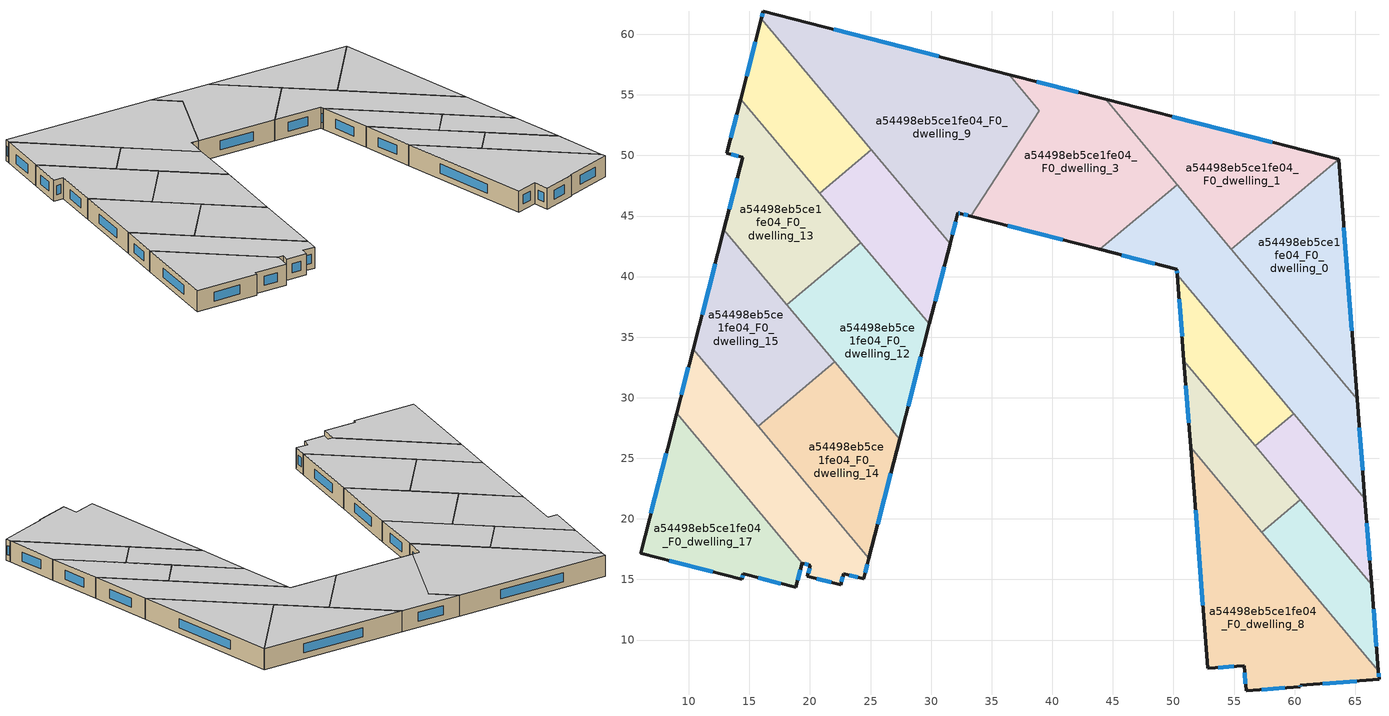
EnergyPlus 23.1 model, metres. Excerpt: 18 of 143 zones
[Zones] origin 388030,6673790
a54498eb5ce1fe04_F0_dwelling_0
 floor ground (EU_floor_Construction): 63.64,49.67 65.17,29.88 54.79,42.25 z0
 wall outside (EU_wall_Construction): 65.17,29.88 63.64,49.67 z0:3
 wall to a54498eb5ce1fe04_F0_dwelling_2 (EU_wall_Construction): 54.79,42.25 65.17,29.88 z0:3
 wall to a54498eb5ce1fe04_F0_dwelling_1 (EU_wall_Construction): 63.63,49.67 54.79,42.25 z0:3
 window (EU_Window_Construction): 64.73,35.53 64.07,44.02 z0.86:2.14
 ceiling to a54498eb5ce1fe04_F1_dwelling_0 (EU_floor_Construction): 65.17,29.88 63.64,49.67 54.79,42.25 z3
a54498eb5ce1fe04_F0_dwelling_1
 floor ground (EU_floor_Construction): 63.63,49.67 54.79,42.25 44.41,54.63 z0
 wall outside (EU_wall_Construction): 63.63,49.67 44.41,54.63 z0:3
 wall to a54498eb5ce1fe04_F0_dwelling_3 (EU_wall_Construction): 44.41,54.63 50.3,47.6 z0:3
 wall to a54498eb5ce1fe04_F0_dwelling_2 (EU_wall_Construction): 50.3,47.6 54.79,42.25 z0:3
 window (EU_Window_Construction): 58.14,51.09 49.9,53.21 z0.86:2.14
 ceiling to a54498eb5ce1fe04_F1_dwelling_1 (EU_floor_Construction): 63.63,49.67 44.41,54.63 54.79,42.25 z3
a54498eb5ce1fe04_F0_dwelling_10
 floor ground (EU_floor_Construction): 25.05,50.47 31.56,42.71 29.85,36.09 20.79,46.89 z0
 wall outside (EU_wall_Construction): 29.85,36.09 31.56,42.71 z0:3
 wall to a54498eb5ce1fe04_F0_dwelling_11 (EU_wall_Construction): 25.05,50.47 20.79,46.89 z0:3
 wall to a54498eb5ce1fe04_F0_dwelling_12 (EU_wall_Construction): 24.21,42.81 29.85,36.09 z0:3
 wall to a54498eb5ce1fe04_F0_dwelling_9 (EU_wall_Construction): 31.56,42.71 25.05,50.47 z0:3
 wall to a54498eb5ce1fe04_F0_dwelling_13 (EU_wall_Construction): 20.79,46.89 24.21,42.81 z0:3
 window (EU_Window_Construction): 30.34,37.98 31.07,40.82 z0.86:2.14
 ceiling to a54498eb5ce1fe04_F1_dwelling_10 (EU_floor_Construction): 29.85,36.09 31.56,42.71 25.05,50.47 20.79,46.89 z3
a54498eb5ce1fe04_F0_dwelling_11
 floor ground (EU_floor_Construction): 15.98,61.27 25.05,50.47 20.79,46.89 14.28,54.65 z0
 wall outside (EU_wall_Construction): 15.98,61.27 14.28,54.65 z0:3
 wall to a54498eb5ce1fe04_F0_dwelling_13 (EU_wall_Construction): 14.28,54.65 20.79,46.89 z0:3
 wall to a54498eb5ce1fe04_F0_dwelling_9 (EU_wall_Construction): 25.05,50.47 15.98,61.27 z0:3
 window (EU_Window_Construction): 15.5,59.38 14.77,56.54 z0.86:2.14
 ceiling to a54498eb5ce1fe04_F1_dwelling_11 (EU_floor_Construction): 25.05,50.47 15.98,61.27 14.28,54.65 20.79,46.89 z3
a54498eb5ce1fe04_F0_dwelling_12
 floor ground (EU_floor_Construction): 24.21,42.81 29.85,36.09 27.4,26.58 18.09,37.67 z0
 wall outside (EU_wall_Construction): 27.4,26.58 29.85,36.09 z0:3
 wall to a54498eb5ce1fe04_F0_dwelling_13 (EU_wall_Construction): 24.21,42.81 18.09,37.67 z0:3
 wall to a54498eb5ce1fe04_F0_dwelling_14 (EU_wall_Construction): 22.05,32.96 27.4,26.58 z0:3
 wall to a54498eb5ce1fe04_F0_dwelling_15 (EU_wall_Construction): 18.09,37.67 22.05,32.96 z0:3
 window (EU_Window_Construction): 28.1,29.29 29.15,33.37 z0.86:2.14
 ceiling to a54498eb5ce1fe04_F1_dwelling_12 (EU_floor_Construction): 27.4,26.58 29.85,36.09 24.21,42.81 18.09,37.67 z3
a54498eb5ce1fe04_F0_dwelling_13
 floor ground (EU_floor_Construction): 14.28,54.65 24.21,42.81 18.09,37.67 12.9,43.86 14.44,49.84 13.12,50.18 z0
 wall outside (EU_wall_Construction): 14.28,54.65 13.12,50.18 14.44,49.84 12.9,43.86 z0:3
 wall to a54498eb5ce1fe04_F0_dwelling_15 (EU_wall_Construction): 12.9,43.86 18.09,37.67 z0:3
 window (EU_Window_Construction): 14,48.13 13.34,45.57 / 13.5,50.08 14.07,49.94 / 13.95,53.37 13.45,51.46 z0.86:2.14
 ceiling to a54498eb5ce1fe04_F1_dwelling_13 (EU_floor_Construction): 24.21,42.81 14.28,54.65 13.12,50.18 14.44,49.84 12.9,43.86 18.09,37.67 z3
a54498eb5ce1fe04_F0_dwelling_14
 floor ground (EU_floor_Construction): 22.05,32.96 27.4,26.58 24.86,16.74 15.72,27.64 z0
 wall outside (EU_wall_Construction): 24.86,16.74 27.4,26.58 z0:3
 wall to a54498eb5ce1fe04_F0_dwelling_15 (EU_wall_Construction): 22.05,32.96 15.72,27.64 z0:3
 wall to a54498eb5ce1fe04_F0_dwelling_16 (EU_wall_Construction): 15.72,27.64 24.86,16.74 z0:3
 window (EU_Window_Construction): 25.59,19.55 26.68,23.77 z0.86:2.14
 ceiling to a54498eb5ce1fe04_F1_dwelling_14 (EU_floor_Construction): 24.86,16.74 27.4,26.58 22.05,32.96 15.72,27.64 z3
a54498eb5ce1fe04_F0_dwelling_15
 floor ground (EU_floor_Construction): 12.9,43.86 22.05,32.96 15.72,27.64 10.36,34.02 z0
 wall outside (EU_wall_Construction): 12.9,43.86 10.36,34.02 z0:3
 wall to a54498eb5ce1fe04_F0_dwelling_16 (EU_wall_Construction): 10.36,34.02 15.72,27.64 z0:3
 window (EU_Window_Construction): 12.18,41.05 11.09,36.83 z0.86:2.14
 ceiling to a54498eb5ce1fe04_F1_dwelling_15 (EU_floor_Construction): 22.05,32.96 12.9,43.86 10.36,34.02 15.72,27.64 z3
a54498eb5ce1fe04_F0_dwelling_16
 floor ground (EU_floor_Construction): 10.36,34.02 24.86,16.74 24.43,15.05 22.77,15.48 22.53,14.55 19.79,15.26 20.03,16.19 19.38,16.35 9,28.73 z0
 wall outside (EU_wall_Construction): 19.38,16.35 20.03,16.19 19.79,15.26 22.53,14.55 22.77,15.48 24.43,15.05 24.86,16.74 / 10.36,34.02 9,28.73 z0:3
 wall to a54498eb5ce1fe04_F0_dwelling_17 (EU_wall_Construction): 9,28.73 19.38,16.35 z0:3
 window (EU_Window_Construction): 19.96,15.92 19.86,15.52 / 19.57,16.31 19.85,16.23 / 9.97,32.51 9.39,30.24 / 24.55,15.54 24.74,16.26 / 23.25,15.36 23.96,15.18 / 22.6,14.82 22.7,15.21 / 20.58,15.06 21.75,14.75 z0.86:2.14
 ceiling to a54498eb5ce1fe04_F1_dwelling_16 (EU_floor_Construction): 24.43,15.05 24.86,16.74 10.36,34.02 9,28.73 19.38,16.35 20.03,16.19 19.79,15.26 22.53,14.55 22.77,15.48 z3
a54498eb5ce1fe04_F0_dwelling_17
 floor ground (EU_floor_Construction): 9,28.73 19.38,16.35 19.35,16.36 18.84,14.35 14.48,15.47 14.37,15.04 6.01,17.15 z0
 wall outside (EU_wall_Construction): 9,28.73 6.01,17.15 14.37,15.04 14.48,15.47 18.84,14.35 19.35,16.36 19.38,16.35 z0:3
 window (EU_Window_Construction): 14.4,15.16 14.45,15.35 / 8.4,16.54 11.98,15.64 / 8.15,25.42 6.87,20.46 / 18.98,14.92 19.21,15.79 / 15.72,15.15 17.59,14.67 z0.86:2.14
 ceiling to a54498eb5ce1fe04_F1_dwelling_17 (EU_floor_Construction): 18.84,14.35 19.35,16.36 19.38,16.35 9,28.73 6.01,17.15 14.37,15.04 14.48,15.47 z3
a54498eb5ce1fe04_F0_dwelling_2
 floor ground (EU_floor_Construction): 50.3,47.6 65.17,29.88 65.81,21.68 50.32,40.15 50.28,40.6 43.91,42.24 z0
 wall outside (EU_wall_Construction): 43.91,42.24 50.28,40.6 50.32,40.15 / 65.81,21.68 65.17,29.88 z0:3
 wall to a54498eb5ce1fe04_F0_dwelling_3 (EU_wall_Construction): 50.3,47.6 43.91,42.24 z0:3
 wall to a54498eb5ce1fe04_F0_dwelling_5 (EU_wall_Construction): 50.32,40.15 59.93,28.69 z0:3
 wall to a54498eb5ce1fe04_F0_dwelling_4 (EU_wall_Construction): 59.93,28.69 65.81,21.68 z0:3
 window (EU_Window_Construction): 50.29,40.47 50.3,40.28 / 45.73,41.77 48.46,41.07 / 65.63,24.02 65.35,27.54 z0.86:2.14
 ceiling to a54498eb5ce1fe04_F1_dwelling_2 (EU_floor_Construction): 65.81,21.68 65.17,29.88 50.3,47.6 43.91,42.24 50.28,40.6 50.32,40.15 z3
a54498eb5ce1fe04_F0_dwelling_3
 floor ground (EU_floor_Construction): 44.41,54.63 50.3,47.6 43.91,42.24 33.27,44.99 38.94,53.71 36.44,56.68 z0
 wall outside (EU_wall_Construction): 33.27,44.99 43.91,42.24 / 44.41,54.63 36.44,56.68 z0:3
 wall to a54498eb5ce1fe04_F0_dwelling_9 (EU_wall_Construction): 36.44,56.68 38.94,53.71 33.27,44.99 z0:3
 window (EU_Window_Construction): 36.31,44.2 40.87,43.03 / 42.13,55.21 38.72,56.09 z0.86:2.14
 ceiling to a54498eb5ce1fe04_F1_dwelling_3 (EU_floor_Construction): 50.3,47.6 44.41,54.63 36.44,56.68 38.94,53.71 33.27,44.99 43.91,42.24 z3
a54498eb5ce1fe04_F0_dwelling_4
 floor ground (EU_floor_Construction): 59.93,28.69 65.81,21.68 66.36,14.57 56.75,26.03 z0
 wall outside (EU_wall_Construction): 66.36,14.57 65.81,21.68 z0:3
 wall to a54498eb5ce1fe04_F0_dwelling_5 (EU_wall_Construction): 59.93,28.69 56.75,26.03 z0:3
 wall to a54498eb5ce1fe04_F0_dwelling_6 (EU_wall_Construction): 60.48,21.58 66.36,14.57 z0:3
 wall to a54498eb5ce1fe04_F0_dwelling_7 (EU_wall_Construction): 56.75,26.03 60.48,21.58 z0:3
 window (EU_Window_Construction): 66.2,16.6 65.97,19.65 z0.86:2.14
 ceiling to a54498eb5ce1fe04_F1_dwelling_4 (EU_floor_Construction): 66.36,14.57 65.81,21.68 59.93,28.69 56.75,26.03 z3
a54498eb5ce1fe04_F0_dwelling_5
 floor ground (EU_floor_Construction): 50.32,40.15 59.93,28.69 56.75,26.03 50.87,33.04 z0
 wall outside (EU_wall_Construction): 50.32,40.15 50.87,33.04 z0:3
 wall to a54498eb5ce1fe04_F0_dwelling_7 (EU_wall_Construction): 50.87,33.04 56.75,26.03 z0:3
 window (EU_Window_Construction): 50.47,38.11 50.71,35.07 z0.86:2.14
 ceiling to a54498eb5ce1fe04_F1_dwelling_5 (EU_floor_Construction): 59.93,28.69 50.32,40.15 50.87,33.04 56.75,26.03 z3
a54498eb5ce1fe04_F0_dwelling_6
 floor ground (EU_floor_Construction): 60.48,21.58 66.36,14.57 66.91,7.46 57.3,18.91 z0
 wall outside (EU_wall_Construction): 66.91,7.46 66.36,14.57 z0:3
 wall to a54498eb5ce1fe04_F0_dwelling_7 (EU_wall_Construction): 60.48,21.58 57.3,18.91 z0:3
 wall to a54498eb5ce1fe04_F0_dwelling_8 (EU_wall_Construction): 57.3,18.91 66.91,7.46 z0:3
 window (EU_Window_Construction): 66.76,9.49 66.52,12.54 z0.86:2.14
 ceiling to a54498eb5ce1fe04_F1_dwelling_6 (EU_floor_Construction): 66.91,7.46 66.36,14.57 60.48,21.58 57.3,18.91 z3
a54498eb5ce1fe04_F0_dwelling_7
 floor ground (EU_floor_Construction): 50.87,33.04 60.48,21.58 57.3,18.91 51.42,25.92 z0
 wall outside (EU_wall_Construction): 50.87,33.04 51.42,25.92 z0:3
 wall to a54498eb5ce1fe04_F0_dwelling_8 (EU_wall_Construction): 51.42,25.92 57.3,18.91 z0:3
 window (EU_Window_Construction): 51.03,31 51.26,27.96 z0.86:2.14
 ceiling to a54498eb5ce1fe04_F1_dwelling_7 (EU_floor_Construction): 60.48,21.58 50.87,33.04 51.42,25.92 57.3,18.91 z3
a54498eb5ce1fe04_F0_dwelling_8
 floor ground (EU_floor_Construction): 51.42,25.92 66.91,7.46 66.97,6.76 60.47,6.25 60.48,6.16 55.99,5.81 55.83,7.9 52.84,7.67 z0
 wall outside (EU_wall_Construction): 51.42,25.92 52.84,7.67 55.83,7.9 55.99,5.81 60.48,6.16 60.47,6.25 66.97,6.76 66.91,7.46 z0:3
 window (EU_Window_Construction): 60.47,6.18 60.47,6.23 / 57.27,5.91 59.2,6.06 / 55.88,7.3 55.95,6.4 / 53.69,7.73 54.98,7.83 / 51.83,20.71 52.43,12.88 / 66.95,6.96 66.93,7.26 / 62.33,6.4 65.11,6.62 z0.86:2.14
 ceiling to a54498eb5ce1fe04_F1_dwelling_8 (EU_floor_Construction): 66.97,6.76 66.91,7.46 51.42,25.92 52.84,7.67 55.83,7.9 55.99,5.81 60.48,6.16 60.47,6.25 z3
a54498eb5ce1fe04_F0_dwelling_9
 floor ground (EU_floor_Construction): 36.44,56.68 38.94,53.71 33.27,44.99 32.45,45.2 32.22,45.26 31.56,42.71 15.98,61.27 16.15,61.91 z0
 wall outside (EU_wall_Construction): 36.44,56.68 16.15,61.91 15.98,61.27 / 31.56,42.71 32.22,45.26 32.45,45.2 33.27,44.99 z0:3
 window (EU_Window_Construction): 16.1,61.73 16.03,61.45 / 30.65,58.17 21.95,60.42 / 32.68,45.14 33.03,45.05 / 32.28,45.24 32.38,45.21 / 31.75,43.44 32.03,44.53 z0.86:2.14
 ceiling to a54498eb5ce1fe04_F1_dwelling_9 (EU_floor_Construction): 33.27,44.99 38.94,53.71 36.44,56.68 16.15,61.91 15.98,61.27 31.56,42.71 32.22,45.26 32.45,45.2 z3
[Building]
EU S2 Campaign: North Axis=0; Terrain=City; Solar Distribution=FullExterior
[Site:Location]
Helsinki-Vantaa.AP: Latitude=60.317; Longitude=24.963; Time Zone=2; Elevation=54.6
[SizingPeriod:WeatherFileDays]
AnnualSizingPeriod: Begin Month=1; Begin Day of Month=1; End Month=12; End Day of Month=31; Day of Week for Start Day=Monday; Use Weather File Daylight Saving Period=No; Use Weather File Rain and Snow Indicators=No
[MATERIAL]
EU_InternalMass_Material: Roughness=MediumRough; Thickness=0.1; Conductivity=1; Density=1800; Specific Heat=900; Thermal Absorptance=0.9; Solar Absorptance=0.7; Visible Absorptance=0.7
[MATERIAL:NOMASS] Roughness=MediumRough; Thermal Absorptance=0.9; Solar Absorptance=0.7; Visible Absorptance=0.7
Name | Thermal Resistance
EU_wall_NoMass | 5.91765
EU_floor_NoMass | 6.2875
[WINDOWMATERIAL:SIMPLEGLAZINGSYSTEM]
EU_Window_SimpleGlazing: UFactor=0.994035; Solar Heat Gain Coefficient=0.7; Visible Transmittance=0.7
[CONSTRUCTION]
EU_wall_Construction: EU_wall_NoMass
EU_floor_Construction: EU_floor_NoMass
EU_Window_Construction: EU_Window_SimpleGlazing
EU_InternalMass_Construction: EU_InternalMass_Material
[ZONE] Type=1; Multiplier=1; Ceiling Height=autocalculate; Floor Area=autocalculate; Part of Total Floor Area=Yes
Name | Volume
a54498eb5ce1fe04_F0_dwelling_0 | 279.578
a54498eb5ce1fe04_F0_dwelling_1 | 279.603
a54498eb5ce1fe04_F0_dwelling_10 | 202.146
a54498eb5ce1fe04_F0_dwelling_11 | 202.17
a54498eb5ce1fe04_F0_dwelling_12 | 278.905
a54498eb5ce1fe04_F0_dwelling_13 | 278.92
a54498eb5ce1fe04_F0_dwelling_14 | 279.612
a54498eb5ce1fe04_F0_dwelling_15 | 279.588
a54498eb5ce1fe04_F0_dwelling_16 | 280.104
a54498eb5ce1fe04_F0_dwelling_17 | 279.144
a54498eb5ce1fe04_F0_dwelling_2 | 406.189
a54498eb5ce1fe04_F0_dwelling_3 | 406.204
a54498eb5ce1fe04_F0_dwelling_4 | 149.959
a54498eb5ce1fe04_F0_dwelling_5 | 149.954
a54498eb5ce1fe04_F0_dwelling_6 | 149.918
a54498eb5ce1fe04_F0_dwelling_7 | 149.922
a54498eb5ce1fe04_F0_dwelling_8 | 425.177
a54498eb5ce1fe04_F0_dwelling_9 | 555.894
[INTERNALMASS] Construction=EU_InternalMass_Construction
Name | Zone or ZoneList | Surface Area
a54498eb5ce1fe04_F0_dwelling_0_EU_InternalMass | a54498eb5ce1fe04_F0_dwelling_0 | 93.2019
a54498eb5ce1fe04_F0_dwelling_1_EU_InternalMass | a54498eb5ce1fe04_F0_dwelling_1 | 93.2014
a54498eb5ce1fe04_F0_dwelling_2_EU_InternalMass | a54498eb5ce1fe04_F0_dwelling_2 | 135.397
a54498eb5ce1fe04_F0_dwelling_3_EU_InternalMass | a54498eb5ce1fe04_F0_dwelling_3 | 135.399
a54498eb5ce1fe04_F0_dwelling_4_EU_InternalMass | a54498eb5ce1fe04_F0_dwelling_4 | 49.9866
a54498eb5ce1fe04_F0_dwelling_5_EU_InternalMass | a54498eb5ce1fe04_F0_dwelling_5 | 49.9823
a54498eb5ce1fe04_F0_dwelling_6_EU_InternalMass | a54498eb5ce1fe04_F0_dwelling_6 | 49.9744
a54498eb5ce1fe04_F0_dwelling_7_EU_InternalMass | a54498eb5ce1fe04_F0_dwelling_7 | 49.9757
a54498eb5ce1fe04_F0_dwelling_8_EU_InternalMass | a54498eb5ce1fe04_F0_dwelling_8 | 141.725
a54498eb5ce1fe04_F0_dwelling_9_EU_InternalMass | a54498eb5ce1fe04_F0_dwelling_9 | 185.298
a54498eb5ce1fe04_F0_dwelling_10_EU_InternalMass | a54498eb5ce1fe04_F0_dwelling_10 | 67.3843
a54498eb5ce1fe04_F0_dwelling_11_EU_InternalMass | a54498eb5ce1fe04_F0_dwelling_11 | 67.3914
a54498eb5ce1fe04_F0_dwelling_12_EU_InternalMass | a54498eb5ce1fe04_F0_dwelling_12 | 92.9711
a54498eb5ce1fe04_F0_dwelling_13_EU_InternalMass | a54498eb5ce1fe04_F0_dwelling_13 | 92.9743
a54498eb5ce1fe04_F0_dwelling_14_EU_InternalMass | a54498eb5ce1fe04_F0_dwelling_14 | 93.204
a54498eb5ce1fe04_F0_dwelling_15_EU_InternalMass | a54498eb5ce1fe04_F0_dwelling_15 | 93.1983
a54498eb5ce1fe04_F0_dwelling_16_EU_InternalMass | a54498eb5ce1fe04_F0_dwelling_16 | 93.3679
a54498eb5ce1fe04_F0_dwelling_17_EU_InternalMass | a54498eb5ce1fe04_F0_dwelling_17 | 93.0479
[OTHEREQUIPMENT] Fuel Type=Electricity; Design Level Calculation Method=Watts/Area; Power per Zone Floor Area=1; Fraction Latent=0; Fraction Radiant=0; Fraction Lost=0; Carbon Dioxide Generation Rate=0; EndUse Subcategory=EU_Step8_InternalGains
Name | Zone or ZoneList or Space or SpaceList | Schedule
EU_Step8_InternalGain_a54498eb5ce1fe04_F0_dwelling_0_f000 | a54498eb5ce1fe04_F0_dwelling_0 | EU_Step8_GainSchedule_a54498eb5ce1fe04_F0_dwelling_0_f000
EU_Step8_InternalGain_a54498eb5ce1fe04_F0_dwelling_1_f000 | a54498eb5ce1fe04_F0_dwelling_1 | EU_Step8_GainSchedule_a54498eb5ce1fe04_F0_dwelling_1_f000
EU_Step8_InternalGain_a54498eb5ce1fe04_F0_dwelling_2_f000 | a54498eb5ce1fe04_F0_dwelling_2 | EU_Step8_GainSchedule_a54498eb5ce1fe04_F0_dwelling_2_f000
EU_Step8_InternalGain_a54498eb5ce1fe04_F0_dwelling_3_f000 | a54498eb5ce1fe04_F0_dwelling_3 | EU_Step8_GainSchedule_a54498eb5ce1fe04_F0_dwelling_3_f000
EU_Step8_InternalGain_a54498eb5ce1fe04_F0_dwelling_4_f000 | a54498eb5ce1fe04_F0_dwelling_4 | EU_Step8_GainSchedule_a54498eb5ce1fe04_F0_dwelling_4_f000
EU_Step8_InternalGain_a54498eb5ce1fe04_F0_dwelling_5_f000 | a54498eb5ce1fe04_F0_dwelling_5 | EU_Step8_GainSchedule_a54498eb5ce1fe04_F0_dwelling_5_f000
EU_Step8_InternalGain_a54498eb5ce1fe04_F0_dwelling_6_f000 | a54498eb5ce1fe04_F0_dwelling_6 | EU_Step8_GainSchedule_a54498eb5ce1fe04_F0_dwelling_6_f000
EU_Step8_InternalGain_a54498eb5ce1fe04_F0_dwelling_7_f000 | a54498eb5ce1fe04_F0_dwelling_7 | EU_Step8_GainSchedule_a54498eb5ce1fe04_F0_dwelling_7_f000
EU_Step8_InternalGain_a54498eb5ce1fe04_F0_dwelling_8_f000 | a54498eb5ce1fe04_F0_dwelling_8 | EU_Step8_GainSchedule_a54498eb5ce1fe04_F0_dwelling_8_f000
EU_Step8_InternalGain_a54498eb5ce1fe04_F0_dwelling_9_f000 | a54498eb5ce1fe04_F0_dwelling_9 | EU_Step8_GainSchedule_a54498eb5ce1fe04_F0_dwelling_9_f000
EU_Step8_InternalGain_a54498eb5ce1fe04_F0_dwelling_10_f000 | a54498eb5ce1fe04_F0_dwelling_10 | EU_Step8_GainSchedule_a54498eb5ce1fe04_F0_dwelling_10_f000
EU_Step8_InternalGain_a54498eb5ce1fe04_F0_dwelling_11_f000 | a54498eb5ce1fe04_F0_dwelling_11 | EU_Step8_GainSchedule_a54498eb5ce1fe04_F0_dwelling_11_f000
EU_Step8_InternalGain_a54498eb5ce1fe04_F0_dwelling_12_f000 | a54498eb5ce1fe04_F0_dwelling_12 | EU_Step8_GainSchedule_a54498eb5ce1fe04_F0_dwelling_12_f000
EU_Step8_InternalGain_a54498eb5ce1fe04_F0_dwelling_13_f000 | a54498eb5ce1fe04_F0_dwelling_13 | EU_Step8_GainSchedule_a54498eb5ce1fe04_F0_dwelling_13_f000
EU_Step8_InternalGain_a54498eb5ce1fe04_F0_dwelling_14_f000 | a54498eb5ce1fe04_F0_dwelling_14 | EU_Step8_GainSchedule_a54498eb5ce1fe04_F0_dwelling_14_f000
EU_Step8_InternalGain_a54498eb5ce1fe04_F0_dwelling_15_f000 | a54498eb5ce1fe04_F0_dwelling_15 | EU_Step8_GainSchedule_a54498eb5ce1fe04_F0_dwelling_15_f000
EU_Step8_InternalGain_a54498eb5ce1fe04_F0_dwelling_16_f000 | a54498eb5ce1fe04_F0_dwelling_16 | EU_Step8_GainSchedule_a54498eb5ce1fe04_F0_dwelling_16_f000
EU_Step8_InternalGain_a54498eb5ce1fe04_F0_dwelling_17_f000 | a54498eb5ce1fe04_F0_dwelling_17 | EU_Step8_GainSchedule_a54498eb5ce1fe04_F0_dwelling_17_f000
[ZONEVENTILATION:DESIGNFLOWRATE] Schedule=EU_AlwaysOn; Design Flow Rate Calculation Method=AirChanges/Hour; Air Changes per Hour=0.596421; Ventilation Type=Natural; Fan Pressure Rise=0; Fan Total Efficiency=1; Constant Term Coefficient=1; Temperature Term Coefficient=0; Velocity Term Coefficient=0; Velocity Squared Term Coefficient=0; Minimum Indoor Temperature=-100; Maximum Indoor Temperature=100; Delta Temperature=-100; Minimum Outdoor Temperature=-100; Maximum Outdoor Temperature=100; Maximum Wind Speed=40
Name | Zone or ZoneList or Space or SpaceList
EU_ConstantAir_a54498eb5ce1fe04_F0_dwelling_0 | a54498eb5ce1fe04_F0_dwelling_0
EU_ConstantAir_a54498eb5ce1fe04_F0_dwelling_1 | a54498eb5ce1fe04_F0_dwelling_1
EU_ConstantAir_a54498eb5ce1fe04_F0_dwelling_2 | a54498eb5ce1fe04_F0_dwelling_2
EU_ConstantAir_a54498eb5ce1fe04_F0_dwelling_3 | a54498eb5ce1fe04_F0_dwelling_3
EU_ConstantAir_a54498eb5ce1fe04_F0_dwelling_4 | a54498eb5ce1fe04_F0_dwelling_4
EU_ConstantAir_a54498eb5ce1fe04_F0_dwelling_5 | a54498eb5ce1fe04_F0_dwelling_5
EU_ConstantAir_a54498eb5ce1fe04_F0_dwelling_6 | a54498eb5ce1fe04_F0_dwelling_6
EU_ConstantAir_a54498eb5ce1fe04_F0_dwelling_7 | a54498eb5ce1fe04_F0_dwelling_7
EU_ConstantAir_a54498eb5ce1fe04_F0_dwelling_8 | a54498eb5ce1fe04_F0_dwelling_8
EU_ConstantAir_a54498eb5ce1fe04_F0_dwelling_9 | a54498eb5ce1fe04_F0_dwelling_9
EU_ConstantAir_a54498eb5ce1fe04_F0_dwelling_10 | a54498eb5ce1fe04_F0_dwelling_10
EU_ConstantAir_a54498eb5ce1fe04_F0_dwelling_11 | a54498eb5ce1fe04_F0_dwelling_11
EU_ConstantAir_a54498eb5ce1fe04_F0_dwelling_12 | a54498eb5ce1fe04_F0_dwelling_12
EU_ConstantAir_a54498eb5ce1fe04_F0_dwelling_13 | a54498eb5ce1fe04_F0_dwelling_13
EU_ConstantAir_a54498eb5ce1fe04_F0_dwelling_14 | a54498eb5ce1fe04_F0_dwelling_14
EU_ConstantAir_a54498eb5ce1fe04_F0_dwelling_15 | a54498eb5ce1fe04_F0_dwelling_15
EU_ConstantAir_a54498eb5ce1fe04_F0_dwelling_16 | a54498eb5ce1fe04_F0_dwelling_16
EU_ConstantAir_a54498eb5ce1fe04_F0_dwelling_17 | a54498eb5ce1fe04_F0_dwelling_17
[HVACTEMPLATE:THERMOSTAT] Constant Heating Setpoint=20; Constant Cooling Setpoint=50
EU_HeatOnly_a54498eb5ce1fe04_F0_dwelling_0; EU_HeatOnly_a54498eb5ce1fe04_F0_dwelling_1; EU_HeatOnly_a54498eb5ce1fe04_F0_dwelling_2; EU_HeatOnly_a54498eb5ce1fe04_F0_dwelling_3; EU_HeatOnly_a54498eb5ce1fe04_F0_dwelling_4; EU_HeatOnly_a54498eb5ce1fe04_F0_dwelling_5; EU_HeatOnly_a54498eb5ce1fe04_F0_dwelling_6; EU_HeatOnly_a54498eb5ce1fe04_F0_dwelling_7; EU_HeatOnly_a54498eb5ce1fe04_F0_dwelling_8; EU_HeatOnly_a54498eb5ce1fe04_F0_dwelling_9; EU_HeatOnly_a54498eb5ce1fe04_F0_dwelling_10; EU_HeatOnly_a54498eb5ce1fe04_F0_dwelling_11; EU_HeatOnly_a54498eb5ce1fe04_F0_dwelling_12; EU_HeatOnly_a54498eb5ce1fe04_F0_dwelling_13; EU_HeatOnly_a54498eb5ce1fe04_F0_dwelling_14; EU_HeatOnly_a54498eb5ce1fe04_F0_dwelling_15; EU_HeatOnly_a54498eb5ce1fe04_F0_dwelling_16; EU_HeatOnly_a54498eb5ce1fe04_F0_dwelling_17; EU_HeatOnly_a54498eb5ce1fe04_F1_dwelling_0; EU_HeatOnly_a54498eb5ce1fe04_F1_dwelling_1; EU_HeatOnly_a54498eb5ce1fe04_F1_dwelling_2; EU_HeatOnly_a54498eb5ce1fe04_F1_dwelling_3; EU_HeatOnly_a54498eb5ce1fe04_F1_dwelling_4; EU_HeatOnly_a54498eb5ce1fe04_F1_dwelling_5; EU_HeatOnly_a54498eb5ce1fe04_F1_dwelling_6; EU_HeatOnly_a54498eb5ce1fe04_F1_dwelling_7; EU_HeatOnly_a54498eb5ce1fe04_F1_dwelling_8; EU_HeatOnly_a54498eb5ce1fe04_F1_dwelling_9; EU_HeatOnly_a54498eb5ce1fe04_F1_dwelling_10; EU_HeatOnly_a54498eb5ce1fe04_F1_dwelling_11; EU_HeatOnly_a54498eb5ce1fe04_F1_dwelling_12; EU_HeatOnly_a54498eb5ce1fe04_F1_dwelling_13; EU_HeatOnly_a54498eb5ce1fe04_F1_dwelling_14; EU_HeatOnly_a54498eb5ce1fe04_F1_dwelling_15; EU_HeatOnly_a54498eb5ce1fe04_F1_dwelling_16; EU_HeatOnly_a54498eb5ce1fe04_F1_dwelling_17; EU_HeatOnly_a54498eb5ce1fe04_F2_dwelling_0; EU_HeatOnly_a54498eb5ce1fe04_F2_dwelling_1; EU_HeatOnly_a54498eb5ce1fe04_F2_dwelling_2; EU_HeatOnly_a54498eb5ce1fe04_F2_dwelling_3; EU_HeatOnly_a54498eb5ce1fe04_F2_dwelling_4; EU_HeatOnly_a54498eb5ce1fe04_F2_dwelling_5; EU_HeatOnly_a54498eb5ce1fe04_F2_dwelling_6; EU_HeatOnly_a54498eb5ce1fe04_F2_dwelling_7; EU_HeatOnly_a54498eb5ce1fe04_F2_dwelling_8; EU_HeatOnly_a54498eb5ce1fe04_F2_dwelling_9; EU_HeatOnly_a54498eb5ce1fe04_F2_dwelling_10; EU_HeatOnly_a54498eb5ce1fe04_F2_dwelling_11; EU_HeatOnly_a54498eb5ce1fe04_F2_dwelling_12; EU_HeatOnly_a54498eb5ce1fe04_F2_dwelling_13; EU_HeatOnly_a54498eb5ce1fe04_F2_dwelling_14; EU_HeatOnly_a54498eb5ce1fe04_F2_dwelling_15; EU_HeatOnly_a54498eb5ce1fe04_F2_dwelling_16; EU_HeatOnly_a54498eb5ce1fe04_F2_dwelling_17; EU_HeatOnly_a54498eb5ce1fe04_F3_dwelling_0; EU_HeatOnly_a54498eb5ce1fe04_F3_dwelling_1; EU_HeatOnly_a54498eb5ce1fe04_F3_dwelling_2; EU_HeatOnly_a54498eb5ce1fe04_F3_dwelling_3; EU_HeatOnly_a54498eb5ce1fe04_F3_dwelling_4; EU_HeatOnly_a54498eb5ce1fe04_F3_dwelling_5; EU_HeatOnly_a54498eb5ce1fe04_F3_dwelling_6; EU_HeatOnly_a54498eb5ce1fe04_F3_dwelling_7; EU_HeatOnly_a54498eb5ce1fe04_F3_dwelling_8; EU_HeatOnly_a54498eb5ce1fe04_F3_dwelling_9; EU_HeatOnly_a54498eb5ce1fe04_F3_dwelling_10; EU_HeatOnly_a54498eb5ce1fe04_F3_dwelling_11; EU_HeatOnly_a54498eb5ce1fe04_F3_dwelling_12; EU_HeatOnly_a54498eb5ce1fe04_F3_dwelling_13; EU_HeatOnly_a54498eb5ce1fe04_F3_dwelling_14; EU_HeatOnly_a54498eb5ce1fe04_F3_dwelling_15; EU_HeatOnly_a54498eb5ce1fe04_F3_dwelling_16; EU_HeatOnly_a54498eb5ce1fe04_F3_dwelling_17; EU_HeatOnly_a54498eb5ce1fe04_F4_dwelling_0; EU_HeatOnly_a54498eb5ce1fe04_F4_dwelling_1; EU_HeatOnly_a54498eb5ce1fe04_F4_dwelling_2; EU_HeatOnly_a54498eb5ce1fe04_F4_dwelling_3; EU_HeatOnly_a54498eb5ce1fe04_F4_dwelling_4; EU_HeatOnly_a54498eb5ce1fe04_F4_dwelling_5; EU_HeatOnly_a54498eb5ce1fe04_F4_dwelling_6; EU_HeatOnly_a54498eb5ce1fe04_F4_dwelling_7; EU_HeatOnly_a54498eb5ce1fe04_F4_dwelling_8; EU_HeatOnly_a54498eb5ce1fe04_F4_dwelling_9; EU_HeatOnly_a54498eb5ce1fe04_F4_dwelling_10; EU_HeatOnly_a54498eb5ce1fe04_F4_dwelling_11; EU_HeatOnly_a54498eb5ce1fe04_F4_dwelling_12; EU_HeatOnly_a54498eb5ce1fe04_F4_dwelling_13; EU_HeatOnly_a54498eb5ce1fe04_F4_dwelling_14; EU_HeatOnly_a54498eb5ce1fe04_F4_dwelling_15; EU_HeatOnly_a54498eb5ce1fe04_F4_dwelling_16; EU_HeatOnly_a54498eb5ce1fe04_F4_dwelling_17; EU_HeatOnly_a54498eb5ce1fe04_F5_dwelling_0; EU_HeatOnly_a54498eb5ce1fe04_F5_dwelling_1; EU_HeatOnly_a54498eb5ce1fe04_F5_dwelling_2; EU_HeatOnly_a54498eb5ce1fe04_F5_dwelling_3; EU_HeatOnly_a54498eb5ce1fe04_F5_dwelling_4; EU_HeatOnly_a54498eb5ce1fe04_F5_dwelling_5; EU_HeatOnly_a54498eb5ce1fe04_F5_dwelling_6; EU_HeatOnly_a54498eb5ce1fe04_F5_dwelling_7; EU_HeatOnly_a54498eb5ce1fe04_F5_dwelling_8; EU_HeatOnly_a54498eb5ce1fe04_F5_dwelling_9; EU_HeatOnly_a54498eb5ce1fe04_F5_dwelling_10; EU_HeatOnly_a54498eb5ce1fe04_F5_dwelling_11; EU_HeatOnly_a54498eb5ce1fe04_F5_dwelling_12; EU_HeatOnly_a54498eb5ce1fe04_F5_dwelling_13; EU_HeatOnly_a54498eb5ce1fe04_F5_dwelling_14; EU_HeatOnly_a54498eb5ce1fe04_F5_dwelling_15; EU_HeatOnly_a54498eb5ce1fe04_F5_dwelling_16; EU_HeatOnly_a54498eb5ce1fe04_F5_dwelling_17; EU_HeatOnly_a54498eb5ce1fe04_F6_dwelling_0; EU_HeatOnly_a54498eb5ce1fe04_F6_dwelling_1; EU_HeatOnly_a54498eb5ce1fe04_F6_dwelling_2; EU_HeatOnly_a54498eb5ce1fe04_F6_dwelling_3; EU_HeatOnly_a54498eb5ce1fe04_F6_dwelling_4; EU_HeatOnly_a54498eb5ce1fe04_F6_dwelling_5; EU_HeatOnly_a54498eb5ce1fe04_F6_dwelling_6; EU_HeatOnly_a54498eb5ce1fe04_F6_dwelling_7; EU_HeatOnly_a54498eb5ce1fe04_F6_dwelling_8; EU_HeatOnly_a54498eb5ce1fe04_F6_dwelling_9; EU_HeatOnly_a54498eb5ce1fe04_F6_dwelling_10; EU_HeatOnly_a54498eb5ce1fe04_F6_dwelling_11; EU_HeatOnly_a54498eb5ce1fe04_F6_dwelling_12; EU_HeatOnly_a54498eb5ce1fe04_F6_dwelling_13; EU_HeatOnly_a54498eb5ce1fe04_F6_dwelling_14; EU_HeatOnly_a54498eb5ce1fe04_F6_dwelling_15; EU_HeatOnly_a54498eb5ce1fe04_F6_dwelling_16; EU_HeatOnly_a54498eb5ce1fe04_F6_dwelling_17; EU_HeatOnly_a54498eb5ce1fe04_F7_dwelling_0; EU_HeatOnly_a54498eb5ce1fe04_F7_dwelling_1; EU_HeatOnly_a54498eb5ce1fe04_F7_dwelling_2; EU_HeatOnly_a54498eb5ce1fe04_F7_dwelling_3; EU_HeatOnly_a54498eb5ce1fe04_F7_dwelling_4; EU_HeatOnly_a54498eb5ce1fe04_F7_dwelling_5; EU_HeatOnly_a54498eb5ce1fe04_F7_dwelling_6; EU_HeatOnly_a54498eb5ce1fe04_F7_dwelling_7; EU_HeatOnly_a54498eb5ce1fe04_F7_dwelling_8; EU_HeatOnly_a54498eb5ce1fe04_F7_dwelling_9; EU_HeatOnly_a54498eb5ce1fe04_F7_dwelling_10; EU_HeatOnly_a54498eb5ce1fe04_F7_dwelling_11; EU_HeatOnly_a54498eb5ce1fe04_F7_dwelling_12; EU_HeatOnly_a54498eb5ce1fe04_F7_dwelling_13; EU_HeatOnly_a54498eb5ce1fe04_F7_dwelling_14; EU_HeatOnly_a54498eb5ce1fe04_F7_dwelling_15; EU_HeatOnly_a54498eb5ce1fe04_F7_dwelling_16
[HVACTEMPLATE:ZONE:IDEALLOADSAIRSYSTEM] System Availability Schedule=EU_AlwaysOn; Maximum Heating Supply Air Temperature=50; Minimum Cooling Supply Air Temperature=13; Maximum Heating Supply Air Humidity Ratio=0.0156; Minimum Cooling Supply Air Humidity Ratio=0.0077; Heating Limit=NoLimit; Cooling Limit=NoLimit; Heating Availability Schedule=EU_AlwaysOn; Cooling Availability Schedule=EU_CoolingOff; Dehumidification Control Type=ConstantSensibleHeatRatio; Cooling Sensible Heat Ratio=0.7; Dehumidification Setpoint=60; Humidification Control Type=None; Humidification Setpoint=30; Outdoor Air Method=None; Outdoor Air Flow Rate per Person=0.00944; Outdoor Air Flow Rate per Zone Floor Area=0; Outdoor Air Flow Rate per Zone=0; Demand Controlled Ventilation Type=None; Outdoor Air Economizer Type=NoEconomizer; Heat Recovery Type=None; Sensible Heat Recovery Effectiveness=0.7; Latent Heat Recovery Effectiveness=0.65
Name | Template Thermostat
a54498eb5ce1fe04_F0_dwelling_0 | EU_HeatOnly_a54498eb5ce1fe04_F0_dwelling_0
a54498eb5ce1fe04_F0_dwelling_1 | EU_HeatOnly_a54498eb5ce1fe04_F0_dwelling_1
a54498eb5ce1fe04_F0_dwelling_2 | EU_HeatOnly_a54498eb5ce1fe04_F0_dwelling_2
a54498eb5ce1fe04_F0_dwelling_3 | EU_HeatOnly_a54498eb5ce1fe04_F0_dwelling_3
a54498eb5ce1fe04_F0_dwelling_4 | EU_HeatOnly_a54498eb5ce1fe04_F0_dwelling_4
a54498eb5ce1fe04_F0_dwelling_5 | EU_HeatOnly_a54498eb5ce1fe04_F0_dwelling_5
a54498eb5ce1fe04_F0_dwelling_6 | EU_HeatOnly_a54498eb5ce1fe04_F0_dwelling_6
a54498eb5ce1fe04_F0_dwelling_7 | EU_HeatOnly_a54498eb5ce1fe04_F0_dwelling_7
a54498eb5ce1fe04_F0_dwelling_8 | EU_HeatOnly_a54498eb5ce1fe04_F0_dwelling_8
a54498eb5ce1fe04_F0_dwelling_9 | EU_HeatOnly_a54498eb5ce1fe04_F0_dwelling_9
a54498eb5ce1fe04_F0_dwelling_10 | EU_HeatOnly_a54498eb5ce1fe04_F0_dwelling_10
a54498eb5ce1fe04_F0_dwelling_11 | EU_HeatOnly_a54498eb5ce1fe04_F0_dwelling_11
a54498eb5ce1fe04_F0_dwelling_12 | EU_HeatOnly_a54498eb5ce1fe04_F0_dwelling_12
a54498eb5ce1fe04_F0_dwelling_13 | EU_HeatOnly_a54498eb5ce1fe04_F0_dwelling_13
a54498eb5ce1fe04_F0_dwelling_14 | EU_HeatOnly_a54498eb5ce1fe04_F0_dwelling_14
a54498eb5ce1fe04_F0_dwelling_15 | EU_HeatOnly_a54498eb5ce1fe04_F0_dwelling_15
a54498eb5ce1fe04_F0_dwelling_16 | EU_HeatOnly_a54498eb5ce1fe04_F0_dwelling_16
a54498eb5ce1fe04_F0_dwelling_17 | EU_HeatOnly_a54498eb5ce1fe04_F0_dwelling_17
[SIZING:ZONE] Zone Cooling Design Supply Air Temperature Input Method=SupplyAirTemperature; Zone Cooling Design Supply Air Temperature=13; Zone Heating Design Supply Air Temperature Input Method=SupplyAirTemperature; Zone Heating Design Supply Air Temperature=50; Zone Cooling Design Supply Air Humidity Ratio=0.008; Zone Heating Design Supply Air Humidity Ratio=0.008; Cooling Design Air Flow Method=DesignDay; Cooling Design Air Flow Rate=0; Cooling Minimum Air Flow per Zone Floor Area=0.000762; Cooling Minimum Air Flow=0; Cooling Minimum Air Flow Fraction=0.2; Heating Design Air Flow Method=DesignDay; Heating Design Air Flow Rate=0; Heating Maximum Air Flow per Zone Floor Area=0.002032; Heating Maximum Air Flow=0.141576; Heating Maximum Air Flow Fraction=0.3; Account for Dedicated Outdoor Air System=No; Dedicated Outdoor Air System Control Strategy=NeutralSupplyAir; Dedicated Outdoor Air Low Setpoint Temperature for Design=autosize; Dedicated Outdoor Air High Setpoint Temperature for Design=autosize; Zone Load Sizing Method=Sensible Load Only No Latent Load; Zone Latent Cooling Design Supply Air Humidity Ratio Input Method=HumidityRatioDifference; Zone Cooling Design Supply Air Humidity Ratio Difference=0.005; Zone Latent Heating Design Supply Air Humidity Ratio Input Method=HumidityRatioDifference; Zone Humidification Design Supply Air Humidity Ratio Difference=0.005
a54498eb5ce1fe04_F0_dwelling_0; a54498eb5ce1fe04_F0_dwelling_1; a54498eb5ce1fe04_F0_dwelling_2; a54498eb5ce1fe04_F0_dwelling_3; a54498eb5ce1fe04_F0_dwelling_4; a54498eb5ce1fe04_F0_dwelling_5; a54498eb5ce1fe04_F0_dwelling_6; a54498eb5ce1fe04_F0_dwelling_7; a54498eb5ce1fe04_F0_dwelling_8; a54498eb5ce1fe04_F0_dwelling_9; a54498eb5ce1fe04_F0_dwelling_10; a54498eb5ce1fe04_F0_dwelling_11; a54498eb5ce1fe04_F0_dwelling_12; a54498eb5ce1fe04_F0_dwelling_13; a54498eb5ce1fe04_F0_dwelling_14; a54498eb5ce1fe04_F0_dwelling_15; a54498eb5ce1fe04_F0_dwelling_16; a54498eb5ce1fe04_F0_dwelling_17
[SCHEDULE:CONSTANT]
Name | Hourly Value
EU_AlwaysOn | 1
EU_CoolingOff | 0
[SCHEDULE:FILE] Column Number=1; Rows to Skip at Top=0; Number of Hours of Data=8760; Column Separator=Comma; Interpolate to Timestep=No; Minutes per Item=60; Adjust Schedule for Daylight Savings=Yes
Name | File
EU_Step8_GainSchedule_a54498eb5ce1fe04_F0_dwelling_0_f000 | ../../schedules/a54498eb5ce1fe04/a54498eb5ce1fe04_F0_dwelling_0_f000_gain.csv
EU_Step8_GainSchedule_a54498eb5ce1fe04_F0_dwelling_1_f000 | ../../schedules/a54498eb5ce1fe04/a54498eb5ce1fe04_F0_dwelling_1_f000_gain.csv
EU_Step8_GainSchedule_a54498eb5ce1fe04_F0_dwelling_2_f000 | ../../schedules/a54498eb5ce1fe04/a54498eb5ce1fe04_F0_dwelling_2_f000_gain.csv
EU_Step8_GainSchedule_a54498eb5ce1fe04_F0_dwelling_3_f000 | ../../schedules/a54498eb5ce1fe04/a54498eb5ce1fe04_F0_dwelling_3_f000_gain.csv
EU_Step8_GainSchedule_a54498eb5ce1fe04_F0_dwelling_4_f000 | ../../schedules/a54498eb5ce1fe04/a54498eb5ce1fe04_F0_dwelling_4_f000_gain.csv
EU_Step8_GainSchedule_a54498eb5ce1fe04_F0_dwelling_5_f000 | ../../schedules/a54498eb5ce1fe04/a54498eb5ce1fe04_F0_dwelling_5_f000_gain.csv
EU_Step8_GainSchedule_a54498eb5ce1fe04_F0_dwelling_6_f000 | ../../schedules/a54498eb5ce1fe04/a54498eb5ce1fe04_F0_dwelling_6_f000_gain.csv
EU_Step8_GainSchedule_a54498eb5ce1fe04_F0_dwelling_7_f000 | ../../schedules/a54498eb5ce1fe04/a54498eb5ce1fe04_F0_dwelling_7_f000_gain.csv
EU_Step8_GainSchedule_a54498eb5ce1fe04_F0_dwelling_8_f000 | ../../schedules/a54498eb5ce1fe04/a54498eb5ce1fe04_F0_dwelling_8_f000_gain.csv
EU_Step8_GainSchedule_a54498eb5ce1fe04_F0_dwelling_9_f000 | ../../schedules/a54498eb5ce1fe04/a54498eb5ce1fe04_F0_dwelling_9_f000_gain.csv
EU_Step8_GainSchedule_a54498eb5ce1fe04_F0_dwelling_10_f000 | ../../schedules/a54498eb5ce1fe04/a54498eb5ce1fe04_F0_dwelling_10_f000_gain.csv
EU_Step8_GainSchedule_a54498eb5ce1fe04_F0_dwelling_11_f000 | ../../schedules/a54498eb5ce1fe04/a54498eb5ce1fe04_F0_dwelling_11_f000_gain.csv
EU_Step8_GainSchedule_a54498eb5ce1fe04_F0_dwelling_12_f000 | ../../schedules/a54498eb5ce1fe04/a54498eb5ce1fe04_F0_dwelling_12_f000_gain.csv
EU_Step8_GainSchedule_a54498eb5ce1fe04_F0_dwelling_13_f000 | ../../schedules/a54498eb5ce1fe04/a54498eb5ce1fe04_F0_dwelling_13_f000_gain.csv
EU_Step8_GainSchedule_a54498eb5ce1fe04_F0_dwelling_14_f000 | ../../schedules/a54498eb5ce1fe04/a54498eb5ce1fe04_F0_dwelling_14_f000_gain.csv
EU_Step8_GainSchedule_a54498eb5ce1fe04_F0_dwelling_15_f000 | ../../schedules/a54498eb5ce1fe04/a54498eb5ce1fe04_F0_dwelling_15_f000_gain.csv
EU_Step8_GainSchedule_a54498eb5ce1fe04_F0_dwelling_16_f000 | ../../schedules/a54498eb5ce1fe04/a54498eb5ce1fe04_F0_dwelling_16_f000_gain.csv
EU_Step8_GainSchedule_a54498eb5ce1fe04_F0_dwelling_17_f000 | ../../schedules/a54498eb5ce1fe04/a54498eb5ce1fe04_F0_dwelling_17_f000_gain.csv
